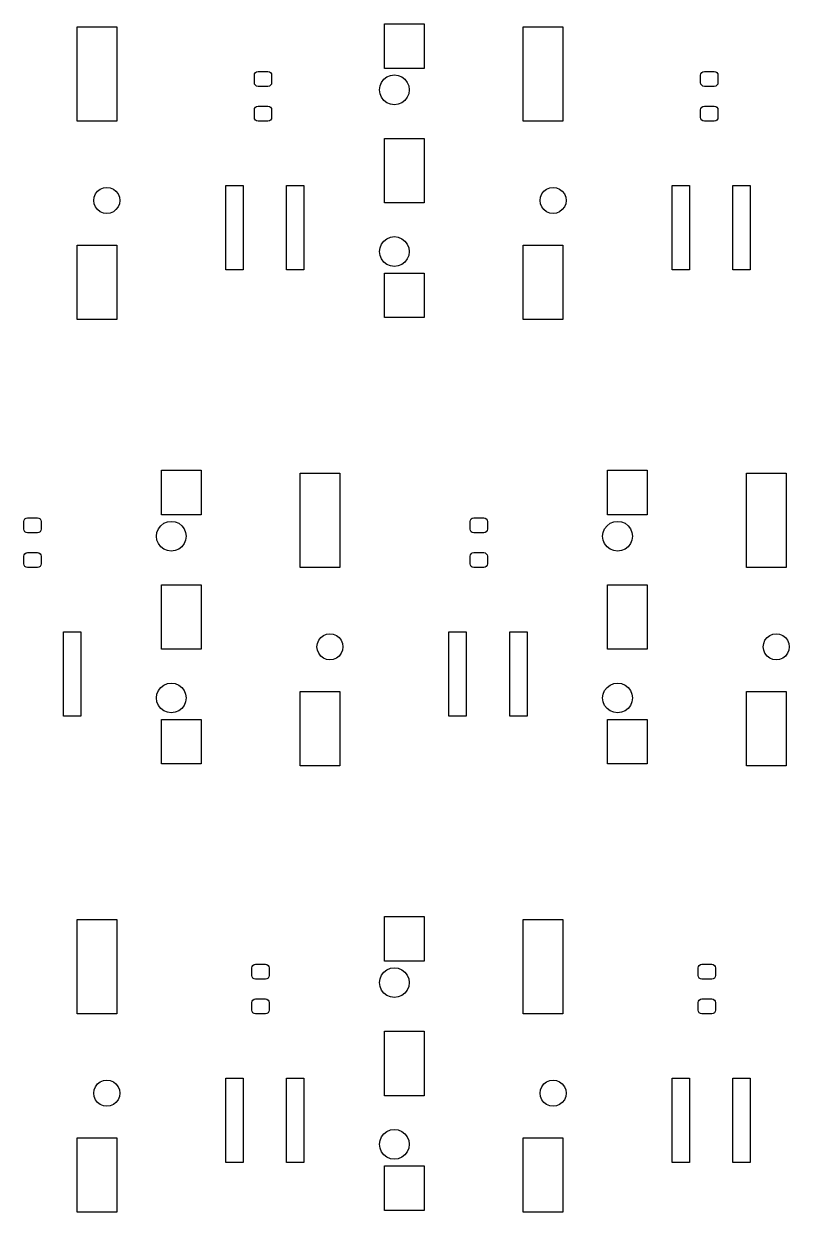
# Model space of a CAD drawing. Extents: x 0.7 to 11, y -6.1 to -1.6.
# Drawn here: x 6.01 to 7.225, y -3.63 to -1.743 of the extents above; entities that cross this region are included whole.
import ezdxf

# ---------------------------------------------------------------- set-up
doc = ezdxf.new("R2010")
doc.units = 0
doc.header["$MEASUREMENT"] = 0
doc.layers.add('BLACK', color=7, linetype='CONTINUOUS')

msp = doc.modelspace()

# ---------------------------------------------------------------- linework, layer by layer
at = {"layer": 'BLACK', "linetype": 'CONTINUOUS'}
for p, q in [((6.0945, -1.8976), (6.0945, -1.748)), ((6.0945, -1.748), (6.1575, -1.748)), ((6.1575, -1.748), (6.1575, -1.8976)), ((6.5827, -1.814), (6.5827, -1.7431)), ((6.5827, -1.7431), (6.6457, -1.7431)), ((6.6457, -1.7431), (6.6457, -1.814)), ((6.8031, -1.8976), (6.8031, -1.748)), ((6.8031, -1.748), (6.8661, -1.748)), ((6.8661, -1.748), (6.8661, -1.8976)), ((6.376, -1.8248), (6.3764, -1.8225)), ((6.376, -1.8366), (6.376, -1.8248)), ((6.3764, -1.8225), (6.3777, -1.8206)), ((6.3777, -1.8206), (6.3796, -1.8193)), ((6.3796, -1.8193), (6.3819, -1.8189)), ((6.3819, -1.8189), (6.3976, -1.8189)), ((6.3976, -1.8189), (6.3999, -1.8193)), ((6.3999, -1.8193), (6.4018, -1.8206)), ((6.4018, -1.8206), (6.4031, -1.8225)), ((6.4031, -1.8225), (6.4035, -1.8248)), ((6.4035, -1.8248), (6.4035, -1.8366)), ((6.5817, -1.8313), (6.5866, -1.8276)), ((6.6457, -1.814), (6.5827, -1.814)), ((6.5866, -1.8276), (6.5923, -1.8252)), ((6.5923, -1.8252), (6.5984, -1.8244)), ((6.5984, -1.8244), (6.6045, -1.8252)), ((6.6045, -1.8252), (6.6102, -1.8276)), ((6.6102, -1.8276), (6.6151, -1.8313)), ((7.0846, -1.8248), (7.0851, -1.8225)), ((7.0846, -1.8366), (7.0846, -1.8248)), ((7.0851, -1.8225), (7.0864, -1.8206)), ((7.0864, -1.8206), (7.0883, -1.8193)), ((7.0883, -1.8193), (7.0906, -1.8189)), ((7.0906, -1.8189), (7.1063, -1.8189)), ((7.1063, -1.8189), (7.1086, -1.8193)), ((7.1086, -1.8193), (7.1105, -1.8206)), ((7.1105, -1.8206), (7.1118, -1.8225)), ((7.1118, -1.8225), (7.1122, -1.8248)), ((7.1122, -1.8248), (7.1122, -1.8366)), ((6.3764, -1.8389), (6.376, -1.8366)), ((6.3777, -1.8408), (6.3764, -1.8389)), ((6.3796, -1.8421), (6.3777, -1.8408)), ((6.3819, -1.8425), (6.3796, -1.8421)), ((6.3976, -1.8425), (6.3819, -1.8425)), ((6.3999, -1.8421), (6.3976, -1.8425)), ((6.4018, -1.8408), (6.3999, -1.8421)), ((6.4031, -1.8389), (6.4018, -1.8408)), ((6.4035, -1.8366), (6.4031, -1.8389)), ((6.5748, -1.848), (6.5756, -1.8419)), ((6.5756, -1.8541), (6.5748, -1.848)), ((6.5756, -1.8419), (6.578, -1.8362)), ((6.578, -1.8362), (6.5817, -1.8313)), ((6.6151, -1.8313), (6.6189, -1.8362)), ((6.6189, -1.8362), (6.6212, -1.8419)), ((6.6212, -1.8419), (6.622, -1.848)), ((6.622, -1.848), (6.6212, -1.8541)), ((7.0851, -1.8389), (7.0846, -1.8366)), ((7.0864, -1.8408), (7.0851, -1.8389)), ((7.0883, -1.8421), (7.0864, -1.8408)), ((7.0906, -1.8425), (7.0883, -1.8421)), ((7.1063, -1.8425), (7.0906, -1.8425)), ((7.1086, -1.8421), (7.1063, -1.8425)), ((7.1105, -1.8408), (7.1086, -1.8421)), ((7.1118, -1.8389), (7.1105, -1.8408)), ((7.1122, -1.8366), (7.1118, -1.8389)), ((6.578, -1.8598), (6.5756, -1.8541)), ((6.5817, -1.8647), (6.578, -1.8598)), ((6.5866, -1.8685), (6.5817, -1.8647)), ((6.6151, -1.8647), (6.6102, -1.8685)), ((6.6189, -1.8598), (6.6151, -1.8647)), ((6.6212, -1.8541), (6.6189, -1.8598)), ((6.376, -1.8799), (6.3764, -1.8777)), ((6.376, -1.8917), (6.376, -1.8799)), ((6.3764, -1.8777), (6.3777, -1.8757)), ((6.3777, -1.8757), (6.3796, -1.8745)), ((6.3796, -1.8745), (6.3819, -1.874)), ((6.3819, -1.874), (6.3976, -1.874)), ((6.3976, -1.874), (6.3999, -1.8745)), ((6.3999, -1.8745), (6.4018, -1.8757)), ((6.4018, -1.8757), (6.4031, -1.8777)), ((6.4031, -1.8777), (6.4035, -1.8799)), ((6.4035, -1.8799), (6.4035, -1.8917)), ((6.5923, -1.8708), (6.5866, -1.8685)), ((6.5984, -1.8717), (6.5923, -1.8708)), ((6.6045, -1.8708), (6.5984, -1.8717)), ((6.6102, -1.8685), (6.6045, -1.8708)), ((7.0846, -1.8799), (7.0851, -1.8777)), ((7.0846, -1.8917), (7.0846, -1.8799)), ((7.0851, -1.8777), (7.0864, -1.8757)), ((7.0864, -1.8757), (7.0883, -1.8745)), ((7.0883, -1.8745), (7.0906, -1.874)), ((7.0906, -1.874), (7.1063, -1.874)), ((7.1063, -1.874), (7.1086, -1.8745)), ((7.1086, -1.8745), (7.1105, -1.8757)), ((7.1105, -1.8757), (7.1118, -1.8777)), ((7.1118, -1.8777), (7.1122, -1.8799)), ((7.1122, -1.8799), (7.1122, -1.8917)), ((6.1575, -1.8976), (6.0945, -1.8976)), ((6.3764, -1.894), (6.376, -1.8917)), ((6.3777, -1.8959), (6.3764, -1.894)), ((6.3796, -1.8972), (6.3777, -1.8959)), ((6.3819, -1.8976), (6.3796, -1.8972)), ((6.3976, -1.8976), (6.3819, -1.8976)), ((6.3999, -1.8972), (6.3976, -1.8976)), ((6.4018, -1.8959), (6.3999, -1.8972)), ((6.4031, -1.894), (6.4018, -1.8959)), ((6.4035, -1.8917), (6.4031, -1.894)), ((6.8661, -1.8976), (6.8031, -1.8976)), ((7.0851, -1.894), (7.0846, -1.8917)), ((7.0864, -1.8959), (7.0851, -1.894)), ((7.0883, -1.8972), (7.0864, -1.8959)), ((7.0906, -1.8976), (7.0883, -1.8972)), ((7.1063, -1.8976), (7.0906, -1.8976)), ((7.1086, -1.8972), (7.1063, -1.8976)), ((7.1105, -1.8959), (7.1086, -1.8972)), ((7.1118, -1.894), (7.1105, -1.8959)), ((7.1122, -1.8917), (7.1118, -1.894)), ((6.5827, -2.0276), (6.5827, -1.9252)), ((6.5827, -1.9252), (6.6457, -1.9252)), ((6.6457, -1.9252), (6.6457, -2.0276)), ((6.3307, -2.1339), (6.3307, -2)), ((6.3307, -2), (6.3583, -2)), ((6.3583, -2), (6.3583, -2.1339)), ((6.4272, -2.1339), (6.4272, -2)), ((6.4272, -2), (6.4547, -2)), ((6.4547, -2), (6.4547, -2.1339)), ((7.0394, -2.1339), (7.0394, -2)), ((7.0394, -2), (7.0669, -2)), ((7.0669, -2), (7.0669, -2.1339)), ((7.1358, -2.1339), (7.1358, -2)), ((7.1358, -2), (7.1634, -2)), ((7.1634, -2), (7.1634, -2.1339)), ((6.1211, -2.0236), (6.1218, -2.0183)), ((6.1218, -2.0183), (6.1238, -2.0133)), ((6.1238, -2.0133), (6.1271, -2.009)), ((6.1271, -2.009), (6.1314, -2.0057)), ((6.1314, -2.0057), (6.1364, -2.0037)), ((6.1364, -2.0037), (6.1417, -2.003)), ((6.1417, -2.003), (6.1471, -2.0037)), ((6.1471, -2.0037), (6.1521, -2.0057)), ((6.1521, -2.0057), (6.1563, -2.009)), ((6.1563, -2.009), (6.1596, -2.0133)), ((6.1596, -2.0133), (6.1617, -2.0183)), ((6.1617, -2.0183), (6.1624, -2.0236)), ((6.8297, -2.0236), (6.8304, -2.0183)), ((6.8304, -2.0183), (6.8325, -2.0133)), ((6.8325, -2.0133), (6.8358, -2.009)), ((6.8358, -2.009), (6.8401, -2.0057)), ((6.8401, -2.0057), (6.845, -2.0037)), ((6.845, -2.0037), (6.8504, -2.003)), ((6.8504, -2.003), (6.8557, -2.0037)), ((6.8557, -2.0037), (6.8607, -2.0057)), ((6.8607, -2.0057), (6.865, -2.009)), ((6.865, -2.009), (6.8683, -2.0133)), ((6.8683, -2.0133), (6.8704, -2.0183)), ((6.8704, -2.0183), (6.8711, -2.0236)), ((6.1218, -2.029), (6.1211, -2.0236)), ((6.1238, -2.034), (6.1218, -2.029)), ((6.1271, -2.0382), (6.1238, -2.034)), ((6.1596, -2.034), (6.1563, -2.0382)), ((6.1617, -2.029), (6.1596, -2.034)), ((6.1624, -2.0236), (6.1617, -2.029)), ((6.6457, -2.0276), (6.5827, -2.0276)), ((6.8304, -2.029), (6.8297, -2.0236)), ((6.8325, -2.034), (6.8304, -2.029)), ((6.8358, -2.0382), (6.8325, -2.034)), ((6.8683, -2.034), (6.865, -2.0382)), ((6.8704, -2.029), (6.8683, -2.034)), ((6.8711, -2.0236), (6.8704, -2.029)), ((6.1314, -2.0415), (6.1271, -2.0382)), ((6.1364, -2.0436), (6.1314, -2.0415)), ((6.1417, -2.0443), (6.1364, -2.0436)), ((6.1471, -2.0436), (6.1417, -2.0443)), ((6.1521, -2.0415), (6.1471, -2.0436)), ((6.1563, -2.0382), (6.1521, -2.0415)), ((6.8401, -2.0415), (6.8358, -2.0382)), ((6.845, -2.0436), (6.8401, -2.0415)), ((6.8504, -2.0443), (6.845, -2.0436)), ((6.8557, -2.0436), (6.8504, -2.0443)), ((6.8607, -2.0415), (6.8557, -2.0436)), ((6.865, -2.0382), (6.8607, -2.0415)), ((6.5756, -2.0986), (6.578, -2.0929)), ((6.578, -2.0929), (6.5817, -2.088)), ((6.5817, -2.088), (6.5866, -2.0843)), ((6.5866, -2.0843), (6.5923, -2.0819)), ((6.5923, -2.0819), (6.5984, -2.0811)), ((6.5984, -2.0811), (6.6045, -2.0819)), ((6.6045, -2.0819), (6.6102, -2.0843)), ((6.6102, -2.0843), (6.6151, -2.088)), ((6.6151, -2.088), (6.6189, -2.0929)), ((6.6189, -2.0929), (6.6212, -2.0986)), ((6.0945, -2.2126), (6.0945, -2.0945)), ((6.0945, -2.0945), (6.1575, -2.0945)), ((6.1575, -2.0945), (6.1575, -2.2126)), ((6.5748, -2.1047), (6.5756, -2.0986)), ((6.5756, -2.1108), (6.5748, -2.1047)), ((6.578, -2.1165), (6.5756, -2.1108)), ((6.6212, -2.1108), (6.6189, -2.1165)), ((6.6212, -2.0986), (6.622, -2.1047)), ((6.622, -2.1047), (6.6212, -2.1108)), ((6.8031, -2.2126), (6.8031, -2.0945)), ((6.8031, -2.0945), (6.8661, -2.0945)), ((6.8661, -2.0945), (6.8661, -2.2126)), ((6.5817, -2.1214), (6.578, -2.1165)), ((6.5866, -2.1252), (6.5817, -2.1214)), ((6.5923, -2.1275), (6.5866, -2.1252)), ((6.5984, -2.1283), (6.5923, -2.1275)), ((6.6045, -2.1275), (6.5984, -2.1283)), ((6.6102, -2.1252), (6.6045, -2.1275)), ((6.6151, -2.1214), (6.6102, -2.1252)), ((6.6189, -2.1165), (6.6151, -2.1214)), ((6.3583, -2.1339), (6.3307, -2.1339)), ((6.4547, -2.1339), (6.4272, -2.1339)), ((6.5827, -2.2096), (6.5827, -2.1388)), ((6.5827, -2.1388), (6.6457, -2.1388)), ((6.6457, -2.1388), (6.6457, -2.2096)), ((7.0669, -2.1339), (7.0394, -2.1339)), ((7.1634, -2.1339), (7.1358, -2.1339)), ((6.1575, -2.2126), (6.0945, -2.2126)), ((6.6457, -2.2096), (6.5827, -2.2096)), ((6.8661, -2.2126), (6.8031, -2.2126)), ((6.2283, -2.5226), (6.2283, -2.4518)), ((6.2283, -2.4518), (6.2913, -2.4518)), ((6.2913, -2.4518), (6.2913, -2.5226)), ((6.937, -2.5226), (6.937, -2.4518)), ((6.937, -2.4518), (7, -2.4518)), ((7, -2.4518), (7, -2.5226)), ((6.4488, -2.6063), (6.4488, -2.4567)), ((6.4488, -2.4567), (6.5118, -2.4567)), ((6.5118, -2.4567), (6.5118, -2.6063)), ((7.1575, -2.6063), (7.1575, -2.4567)), ((7.1575, -2.4567), (7.2205, -2.4567)), ((7.2205, -2.4567), (7.2205, -2.6063)), ((6.0116, -2.5293), (6.0135, -2.528)), ((6.0135, -2.528), (6.0157, -2.5276)), ((6.0157, -2.5276), (6.0315, -2.5276)), ((6.0315, -2.5276), (6.0338, -2.528)), ((6.0338, -2.528), (6.0357, -2.5293)), ((6.2913, -2.5226), (6.2283, -2.5226)), ((6.7202, -2.5293), (6.7221, -2.528)), ((6.7221, -2.528), (6.7244, -2.5276)), ((6.7244, -2.5276), (6.7402, -2.5276)), ((6.7402, -2.5276), (6.7424, -2.528)), ((6.7424, -2.528), (6.7443, -2.5293)), ((7, -2.5226), (6.937, -2.5226)), ((6.0098, -2.5335), (6.0103, -2.5312)), ((6.0098, -2.5453), (6.0098, -2.5335)), ((6.0103, -2.5475), (6.0098, -2.5453)), ((6.0103, -2.5312), (6.0116, -2.5293)), ((6.0357, -2.5293), (6.037, -2.5312)), ((6.037, -2.5312), (6.0374, -2.5335)), ((6.0374, -2.5453), (6.037, -2.5475)), ((6.0374, -2.5335), (6.0374, -2.5453)), ((6.2213, -2.5506), (6.2236, -2.5449)), ((6.2236, -2.5449), (6.2274, -2.54)), ((6.2274, -2.54), (6.2323, -2.5362)), ((6.2323, -2.5362), (6.238, -2.5339)), ((6.238, -2.5339), (6.2441, -2.5331)), ((6.2441, -2.5331), (6.2502, -2.5339)), ((6.2502, -2.5339), (6.2559, -2.5362)), ((6.2559, -2.5362), (6.2608, -2.54)), ((6.2608, -2.54), (6.2646, -2.5449)), ((6.2646, -2.5449), (6.2669, -2.5506)), ((6.7185, -2.5335), (6.719, -2.5312)), ((6.7185, -2.5453), (6.7185, -2.5335)), ((6.719, -2.5475), (6.7185, -2.5453)), ((6.719, -2.5312), (6.7202, -2.5293)), ((6.7443, -2.5293), (6.7456, -2.5312)), ((6.7456, -2.5312), (6.7461, -2.5335)), ((6.7461, -2.5453), (6.7456, -2.5475)), ((6.7461, -2.5335), (6.7461, -2.5453)), ((6.9299, -2.5506), (6.9323, -2.5449)), ((6.9323, -2.5449), (6.9361, -2.54)), ((6.9361, -2.54), (6.9409, -2.5362)), ((6.9409, -2.5362), (6.9466, -2.5339)), ((6.9466, -2.5339), (6.9528, -2.5331)), ((6.9528, -2.5331), (6.9589, -2.5339)), ((6.9589, -2.5339), (6.9646, -2.5362)), ((6.9646, -2.5362), (6.9695, -2.54)), ((6.9695, -2.54), (6.9732, -2.5449)), ((6.9732, -2.5449), (6.9756, -2.5506)), ((6.0116, -2.5495), (6.0103, -2.5475)), ((6.0135, -2.5507), (6.0116, -2.5495)), ((6.0157, -2.5512), (6.0135, -2.5507)), ((6.0315, -2.5512), (6.0157, -2.5512)), ((6.0338, -2.5507), (6.0315, -2.5512)), ((6.0357, -2.5495), (6.0338, -2.5507)), ((6.037, -2.5475), (6.0357, -2.5495)), ((6.2205, -2.5567), (6.2213, -2.5506)), ((6.2213, -2.5628), (6.2205, -2.5567)), ((6.2236, -2.5685), (6.2213, -2.5628)), ((6.2669, -2.5628), (6.2646, -2.5685)), ((6.2669, -2.5506), (6.2677, -2.5567)), ((6.2677, -2.5567), (6.2669, -2.5628)), ((6.7202, -2.5495), (6.719, -2.5475)), ((6.7221, -2.5507), (6.7202, -2.5495)), ((6.7244, -2.5512), (6.7221, -2.5507)), ((6.7402, -2.5512), (6.7244, -2.5512)), ((6.7424, -2.5507), (6.7402, -2.5512)), ((6.7443, -2.5495), (6.7424, -2.5507)), ((6.7456, -2.5475), (6.7443, -2.5495)), ((6.9291, -2.5567), (6.9299, -2.5506)), ((6.9299, -2.5628), (6.9291, -2.5567)), ((6.9323, -2.5685), (6.9299, -2.5628)), ((6.9756, -2.5628), (6.9732, -2.5685)), ((6.9756, -2.5506), (6.9764, -2.5567)), ((6.9764, -2.5567), (6.9756, -2.5628)), ((6.0103, -2.5863), (6.0116, -2.5844)), ((6.0116, -2.5844), (6.0135, -2.5831)), ((6.0135, -2.5831), (6.0157, -2.5827)), ((6.0157, -2.5827), (6.0315, -2.5827)), ((6.0315, -2.5827), (6.0338, -2.5831)), ((6.0338, -2.5831), (6.0357, -2.5844)), ((6.0357, -2.5844), (6.037, -2.5863)), ((6.2274, -2.5734), (6.2236, -2.5685)), ((6.2323, -2.5772), (6.2274, -2.5734)), ((6.238, -2.5795), (6.2323, -2.5772)), ((6.2441, -2.5803), (6.238, -2.5795)), ((6.2502, -2.5795), (6.2441, -2.5803)), ((6.2559, -2.5772), (6.2502, -2.5795)), ((6.2608, -2.5734), (6.2559, -2.5772)), ((6.2646, -2.5685), (6.2608, -2.5734)), ((6.719, -2.5863), (6.7202, -2.5844)), ((6.7202, -2.5844), (6.7221, -2.5831)), ((6.7221, -2.5831), (6.7244, -2.5827)), ((6.7244, -2.5827), (6.7402, -2.5827)), ((6.7402, -2.5827), (6.7424, -2.5831)), ((6.7424, -2.5831), (6.7443, -2.5844)), ((6.7443, -2.5844), (6.7456, -2.5863)), ((6.9361, -2.5734), (6.9323, -2.5685)), ((6.9409, -2.5772), (6.9361, -2.5734)), ((6.9466, -2.5795), (6.9409, -2.5772)), ((6.9528, -2.5803), (6.9466, -2.5795)), ((6.9589, -2.5795), (6.9528, -2.5803)), ((6.9646, -2.5772), (6.9589, -2.5795)), ((6.9695, -2.5734), (6.9646, -2.5772)), ((6.9732, -2.5685), (6.9695, -2.5734)), ((6.0098, -2.5886), (6.0103, -2.5863)), ((6.0098, -2.6004), (6.0098, -2.5886)), ((6.0103, -2.6027), (6.0098, -2.6004)), ((6.0116, -2.6046), (6.0103, -2.6027)), ((6.037, -2.6027), (6.0357, -2.6046)), ((6.037, -2.5863), (6.0374, -2.5886)), ((6.0374, -2.6004), (6.037, -2.6027)), ((6.0374, -2.5886), (6.0374, -2.6004)), ((6.7185, -2.5886), (6.719, -2.5863)), ((6.7185, -2.6004), (6.7185, -2.5886)), ((6.719, -2.6027), (6.7185, -2.6004)), ((6.7202, -2.6046), (6.719, -2.6027)), ((6.7456, -2.6027), (6.7443, -2.6046)), ((6.7456, -2.5863), (6.7461, -2.5886)), ((6.7461, -2.6004), (6.7456, -2.6027)), ((6.7461, -2.5886), (6.7461, -2.6004)), ((6.0135, -2.6058), (6.0116, -2.6046)), ((6.0157, -2.6063), (6.0135, -2.6058)), ((6.0315, -2.6063), (6.0157, -2.6063)), ((6.0338, -2.6058), (6.0315, -2.6063)), ((6.0357, -2.6046), (6.0338, -2.6058)), ((6.5118, -2.6063), (6.4488, -2.6063)), ((6.7221, -2.6058), (6.7202, -2.6046)), ((6.7244, -2.6063), (6.7221, -2.6058)), ((6.7402, -2.6063), (6.7244, -2.6063)), ((6.7424, -2.6058), (6.7402, -2.6063)), ((6.7443, -2.6046), (6.7424, -2.6058)), ((7.2205, -2.6063), (7.1575, -2.6063)), ((6.2283, -2.7362), (6.2283, -2.6339)), ((6.2283, -2.6339), (6.2913, -2.6339)), ((6.2913, -2.6339), (6.2913, -2.7362)), ((6.937, -2.7362), (6.937, -2.6339)), ((6.937, -2.6339), (7, -2.6339)), ((7, -2.6339), (7, -2.7362)), ((6.0728, -2.8425), (6.0728, -2.7087)), ((6.0728, -2.7087), (6.1004, -2.7087)), ((6.1004, -2.7087), (6.1004, -2.8425)), ((6.4814, -2.7177), (6.4857, -2.7144)), ((6.4857, -2.7144), (6.4907, -2.7123)), ((6.4907, -2.7123), (6.4961, -2.7116)), ((6.4961, -2.7116), (6.5014, -2.7123)), ((6.5014, -2.7123), (6.5064, -2.7144)), ((6.5064, -2.7144), (6.5107, -2.7177)), ((6.685, -2.8425), (6.685, -2.7087)), ((6.685, -2.7087), (6.7126, -2.7087)), ((6.7126, -2.7087), (6.7126, -2.8425)), ((6.7815, -2.8425), (6.7815, -2.7087)), ((6.7815, -2.7087), (6.8091, -2.7087)), ((6.8091, -2.7087), (6.8091, -2.8425)), ((7.1901, -2.7177), (7.1944, -2.7144)), ((7.1944, -2.7144), (7.1994, -2.7123)), ((7.1994, -2.7123), (7.2047, -2.7116)), ((7.2047, -2.7116), (7.2101, -2.7123)), ((7.2101, -2.7123), (7.2151, -2.7144)), ((7.2151, -2.7144), (7.2193, -2.7177)), ((6.4754, -2.7323), (6.4761, -2.7269)), ((6.4761, -2.7376), (6.4754, -2.7323)), ((6.4761, -2.7269), (6.4782, -2.7219)), ((6.4782, -2.7219), (6.4814, -2.7177)), ((6.5107, -2.7177), (6.514, -2.7219)), ((6.514, -2.7219), (6.516, -2.7269)), ((6.516, -2.7269), (6.5167, -2.7323)), ((6.5167, -2.7323), (6.516, -2.7376)), ((7.1841, -2.7323), (7.1848, -2.7269)), ((7.1848, -2.7376), (7.1841, -2.7323)), ((7.1848, -2.7269), (7.1868, -2.7219)), ((7.1868, -2.7219), (7.1901, -2.7177)), ((7.2193, -2.7177), (7.2226, -2.7219)), ((7.2226, -2.7219), (7.2247, -2.7269)), ((7.2247, -2.7269), (7.2254, -2.7323)), ((7.2254, -2.7323), (7.2247, -2.7376)), ((6.2913, -2.7362), (6.2283, -2.7362)), ((6.4782, -2.7426), (6.4761, -2.7376)), ((6.4814, -2.7469), (6.4782, -2.7426)), ((6.4857, -2.7502), (6.4814, -2.7469)), ((6.4907, -2.7522), (6.4857, -2.7502)), ((6.4961, -2.753), (6.4907, -2.7522)), ((6.5014, -2.7522), (6.4961, -2.753)), ((6.5064, -2.7502), (6.5014, -2.7522)), ((6.5107, -2.7469), (6.5064, -2.7502)), ((6.514, -2.7426), (6.5107, -2.7469)), ((6.516, -2.7376), (6.514, -2.7426)), ((7, -2.7362), (6.937, -2.7362)), ((7.1868, -2.7426), (7.1848, -2.7376)), ((7.1901, -2.7469), (7.1868, -2.7426)), ((7.1944, -2.7502), (7.1901, -2.7469)), ((7.1994, -2.7522), (7.1944, -2.7502)), ((7.2047, -2.753), (7.1994, -2.7522)), ((7.2101, -2.7522), (7.2047, -2.753)), ((7.2151, -2.7502), (7.2101, -2.7522)), ((7.2193, -2.7469), (7.2151, -2.7502)), ((7.2226, -2.7426), (7.2193, -2.7469)), ((7.2247, -2.7376), (7.2226, -2.7426)), ((6.2323, -2.7929), (6.238, -2.7906)), ((6.238, -2.7906), (6.2441, -2.7898)), ((6.2441, -2.7898), (6.2502, -2.7906)), ((6.2502, -2.7906), (6.2559, -2.7929)), ((6.9409, -2.7929), (6.9466, -2.7906)), ((6.9466, -2.7906), (6.9528, -2.7898)), ((6.9528, -2.7898), (6.9589, -2.7906)), ((6.9589, -2.7906), (6.9646, -2.7929)), ((6.2205, -2.8134), (6.2213, -2.8073)), ((6.2213, -2.8073), (6.2236, -2.8016)), ((6.2236, -2.8016), (6.2274, -2.7967)), ((6.2274, -2.7967), (6.2323, -2.7929)), ((6.2559, -2.7929), (6.2608, -2.7967)), ((6.2608, -2.7967), (6.2646, -2.8016)), ((6.2646, -2.8016), (6.2669, -2.8073)), ((6.2669, -2.8073), (6.2677, -2.8134)), ((6.4488, -2.9213), (6.4488, -2.8031)), ((6.4488, -2.8031), (6.5118, -2.8031)), ((6.5118, -2.8031), (6.5118, -2.9213)), ((6.9291, -2.8134), (6.9299, -2.8073)), ((6.9299, -2.8073), (6.9323, -2.8016)), ((6.9323, -2.8016), (6.9361, -2.7967)), ((6.9361, -2.7967), (6.9409, -2.7929)), ((6.9646, -2.7929), (6.9695, -2.7967)), ((6.9695, -2.7967), (6.9732, -2.8016)), ((6.9732, -2.8016), (6.9756, -2.8073)), ((6.9756, -2.8073), (6.9764, -2.8134)), ((7.1575, -2.9213), (7.1575, -2.8031)), ((7.1575, -2.8031), (7.2205, -2.8031)), ((7.2205, -2.8031), (7.2205, -2.9213)), ((6.2213, -2.8195), (6.2205, -2.8134)), ((6.2236, -2.8252), (6.2213, -2.8195)), ((6.2274, -2.8301), (6.2236, -2.8252)), ((6.2323, -2.8338), (6.2274, -2.8301)), ((6.2608, -2.8301), (6.2559, -2.8338)), ((6.2646, -2.8252), (6.2608, -2.8301)), ((6.2669, -2.8195), (6.2646, -2.8252)), ((6.2677, -2.8134), (6.2669, -2.8195)), ((6.9299, -2.8195), (6.9291, -2.8134)), ((6.9323, -2.8252), (6.9299, -2.8195)), ((6.9361, -2.8301), (6.9323, -2.8252)), ((6.9409, -2.8338), (6.9361, -2.8301)), ((6.9695, -2.8301), (6.9646, -2.8338)), ((6.9732, -2.8252), (6.9695, -2.8301)), ((6.9756, -2.8195), (6.9732, -2.8252)), ((6.9764, -2.8134), (6.9756, -2.8195)), ((6.1004, -2.8425), (6.0728, -2.8425)), ((6.2283, -2.9183), (6.2283, -2.8474)), ((6.2283, -2.8474), (6.2913, -2.8474)), ((6.238, -2.8362), (6.2323, -2.8338)), ((6.2441, -2.837), (6.238, -2.8362)), ((6.2502, -2.8362), (6.2441, -2.837)), ((6.2559, -2.8338), (6.2502, -2.8362)), ((6.2913, -2.8474), (6.2913, -2.9183)), ((6.7126, -2.8425), (6.685, -2.8425)), ((6.8091, -2.8425), (6.7815, -2.8425)), ((6.937, -2.9183), (6.937, -2.8474)), ((6.937, -2.8474), (7, -2.8474)), ((6.9466, -2.8362), (6.9409, -2.8338)), ((6.9528, -2.837), (6.9466, -2.8362)), ((6.9589, -2.8362), (6.9528, -2.837)), ((6.9646, -2.8338), (6.9589, -2.8362)), ((7, -2.8474), (7, -2.9183)), ((6.2913, -2.9183), (6.2283, -2.9183)), ((6.5118, -2.9213), (6.4488, -2.9213)), ((7, -2.9183), (6.937, -2.9183)), ((7.2205, -2.9213), (7.1575, -2.9213)), ((6.0945, -3.315), (6.0945, -3.1654)), ((6.0945, -3.1654), (6.1575, -3.1654)), ((6.1575, -3.1654), (6.1575, -3.315)), ((6.5827, -3.2313), (6.5827, -3.1604)), ((6.5827, -3.1604), (6.6457, -3.1604)), ((6.6457, -3.1604), (6.6457, -3.2313)), ((6.8031, -3.315), (6.8031, -3.1654)), ((6.8031, -3.1654), (6.8661, -3.1654)), ((6.8661, -3.1654), (6.8661, -3.315)), ((6.372, -3.2421), (6.3725, -3.2399)), ((6.372, -3.2539), (6.372, -3.2421)), ((6.3725, -3.2399), (6.3738, -3.238)), ((6.3738, -3.238), (6.3757, -3.2367)), ((6.3757, -3.2367), (6.378, -3.2362)), ((6.378, -3.2362), (6.3937, -3.2362)), ((6.3937, -3.2362), (6.396, -3.2367)), ((6.396, -3.2367), (6.3979, -3.238)), ((6.3979, -3.238), (6.3992, -3.2399)), ((6.3992, -3.2399), (6.3996, -3.2421)), ((6.3996, -3.2421), (6.3996, -3.2539)), ((6.5817, -3.2487), (6.5866, -3.2449)), ((6.6457, -3.2313), (6.5827, -3.2313)), ((6.5866, -3.2449), (6.5923, -3.2425)), ((6.5923, -3.2425), (6.5984, -3.2417)), ((6.5984, -3.2417), (6.6045, -3.2425)), ((6.6045, -3.2425), (6.6102, -3.2449)), ((6.6102, -3.2449), (6.6151, -3.2487)), ((7.0807, -3.2421), (7.0812, -3.2399)), ((7.0807, -3.2539), (7.0807, -3.2421)), ((7.0812, -3.2399), (7.0824, -3.238)), ((7.0824, -3.238), (7.0844, -3.2367)), ((7.0844, -3.2367), (7.0866, -3.2362)), ((7.0866, -3.2362), (7.1024, -3.2362)), ((7.1024, -3.2362), (7.1046, -3.2367)), ((7.1046, -3.2367), (7.1065, -3.238)), ((7.1065, -3.238), (7.1078, -3.2399)), ((7.1078, -3.2399), (7.1083, -3.2421)), ((7.1083, -3.2421), (7.1083, -3.2539)), ((6.3725, -3.2562), (6.372, -3.2539)), ((6.3738, -3.2581), (6.3725, -3.2562)), ((6.3757, -3.2594), (6.3738, -3.2581)), ((6.378, -3.2598), (6.3757, -3.2594)), ((6.3937, -3.2598), (6.378, -3.2598)), ((6.396, -3.2594), (6.3937, -3.2598)), ((6.3979, -3.2581), (6.396, -3.2594)), ((6.3992, -3.2562), (6.3979, -3.2581)), ((6.3996, -3.2539), (6.3992, -3.2562)), ((6.5748, -3.2654), (6.5756, -3.2592)), ((6.5756, -3.2592), (6.578, -3.2535)), ((6.578, -3.2535), (6.5817, -3.2487)), ((6.6151, -3.2487), (6.6189, -3.2535)), ((6.6189, -3.2535), (6.6212, -3.2592)), ((6.6212, -3.2592), (6.622, -3.2654)), ((7.0812, -3.2562), (7.0807, -3.2539)), ((7.0824, -3.2581), (7.0812, -3.2562)), ((7.0844, -3.2594), (7.0824, -3.2581)), ((7.0866, -3.2598), (7.0844, -3.2594)), ((7.1024, -3.2598), (7.0866, -3.2598)), ((7.1046, -3.2594), (7.1024, -3.2598)), ((7.1065, -3.2581), (7.1046, -3.2594)), ((7.1078, -3.2562), (7.1065, -3.2581)), ((7.1083, -3.2539), (7.1078, -3.2562)), ((6.5756, -3.2715), (6.5748, -3.2654)), ((6.578, -3.2772), (6.5756, -3.2715)), ((6.5817, -3.2821), (6.578, -3.2772)), ((6.5866, -3.2858), (6.5817, -3.2821)), ((6.6151, -3.2821), (6.6102, -3.2858)), ((6.6189, -3.2772), (6.6151, -3.2821)), ((6.6212, -3.2715), (6.6189, -3.2772)), ((6.622, -3.2654), (6.6212, -3.2715)), ((6.372, -3.2972), (6.3725, -3.295)), ((6.372, -3.3091), (6.372, -3.2972)), ((6.3725, -3.295), (6.3738, -3.2931)), ((6.3738, -3.2931), (6.3757, -3.2918)), ((6.3757, -3.2918), (6.378, -3.2913)), ((6.378, -3.2913), (6.3937, -3.2913)), ((6.3937, -3.2913), (6.396, -3.2918)), ((6.396, -3.2918), (6.3979, -3.2931)), ((6.3979, -3.2931), (6.3992, -3.295)), ((6.3992, -3.295), (6.3996, -3.2972)), ((6.3996, -3.2972), (6.3996, -3.3091)), ((6.5923, -3.2882), (6.5866, -3.2858)), ((6.5984, -3.289), (6.5923, -3.2882)), ((6.6045, -3.2882), (6.5984, -3.289)), ((6.6102, -3.2858), (6.6045, -3.2882)), ((7.0807, -3.2972), (7.0812, -3.295)), ((7.0807, -3.3091), (7.0807, -3.2972)), ((7.0812, -3.295), (7.0824, -3.2931)), ((7.0824, -3.2931), (7.0844, -3.2918)), ((7.0844, -3.2918), (7.0866, -3.2913)), ((7.0866, -3.2913), (7.1024, -3.2913)), ((7.1024, -3.2913), (7.1046, -3.2918)), ((7.1046, -3.2918), (7.1065, -3.2931)), ((7.1065, -3.2931), (7.1078, -3.295)), ((7.1078, -3.295), (7.1083, -3.2972)), ((7.1083, -3.2972), (7.1083, -3.3091)), ((6.1575, -3.315), (6.0945, -3.315)), ((6.3725, -3.3113), (6.372, -3.3091)), ((6.3738, -3.3132), (6.3725, -3.3113)), ((6.3757, -3.3145), (6.3738, -3.3132)), ((6.378, -3.315), (6.3757, -3.3145)), ((6.3937, -3.315), (6.378, -3.315)), ((6.396, -3.3145), (6.3937, -3.315)), ((6.3979, -3.3132), (6.396, -3.3145)), ((6.3992, -3.3113), (6.3979, -3.3132)), ((6.3996, -3.3091), (6.3992, -3.3113)), ((6.8661, -3.315), (6.8031, -3.315)), ((7.0812, -3.3113), (7.0807, -3.3091)), ((7.0824, -3.3132), (7.0812, -3.3113)), ((7.0844, -3.3145), (7.0824, -3.3132)), ((7.0866, -3.315), (7.0844, -3.3145)), ((7.1024, -3.315), (7.0866, -3.315)), ((7.1046, -3.3145), (7.1024, -3.315)), ((7.1065, -3.3132), (7.1046, -3.3145)), ((7.1078, -3.3113), (7.1065, -3.3132)), ((7.1083, -3.3091), (7.1078, -3.3113)), ((6.5827, -3.4449), (6.5827, -3.3425)), ((6.5827, -3.3425), (6.6457, -3.3425)), ((6.6457, -3.3425), (6.6457, -3.4449)), ((6.1218, -3.4356), (6.1238, -3.4306)), ((6.1238, -3.4306), (6.1271, -3.4263)), ((6.1271, -3.4263), (6.1314, -3.423)), ((6.1314, -3.423), (6.1364, -3.421)), ((6.1364, -3.421), (6.1417, -3.4203)), ((6.1417, -3.4203), (6.1471, -3.421)), ((6.1471, -3.421), (6.1521, -3.423)), ((6.1521, -3.423), (6.1563, -3.4263)), ((6.1563, -3.4263), (6.1596, -3.4306)), ((6.1596, -3.4306), (6.1617, -3.4356)), ((6.3307, -3.5512), (6.3307, -3.4173)), ((6.3307, -3.4173), (6.3583, -3.4173)), ((6.3583, -3.4173), (6.3583, -3.5512)), ((6.4272, -3.5512), (6.4272, -3.4173)), ((6.4272, -3.4173), (6.4547, -3.4173)), ((6.4547, -3.4173), (6.4547, -3.5512)), ((6.8304, -3.4356), (6.8325, -3.4306)), ((6.8325, -3.4306), (6.8358, -3.4263)), ((6.8358, -3.4263), (6.8401, -3.423)), ((6.8401, -3.423), (6.845, -3.421)), ((6.845, -3.421), (6.8504, -3.4203)), ((6.8504, -3.4203), (6.8557, -3.421)), ((6.8557, -3.421), (6.8607, -3.423)), ((6.8607, -3.423), (6.865, -3.4263)), ((6.865, -3.4263), (6.8683, -3.4306)), ((6.8683, -3.4306), (6.8704, -3.4356)), ((7.0394, -3.5512), (7.0394, -3.4173)), ((7.0394, -3.4173), (7.0669, -3.4173)), ((7.0669, -3.4173), (7.0669, -3.5512)), ((7.1358, -3.5512), (7.1358, -3.4173)), ((7.1358, -3.4173), (7.1634, -3.4173)), ((7.1634, -3.4173), (7.1634, -3.5512)), ((6.1211, -3.4409), (6.1218, -3.4356)), ((6.1218, -3.4463), (6.1211, -3.4409)), ((6.1238, -3.4513), (6.1218, -3.4463)), ((6.1271, -3.4556), (6.1238, -3.4513)), ((6.1596, -3.4513), (6.1563, -3.4556)), ((6.1617, -3.4463), (6.1596, -3.4513)), ((6.1617, -3.4356), (6.1624, -3.4409)), ((6.1624, -3.4409), (6.1617, -3.4463)), ((6.6457, -3.4449), (6.5827, -3.4449)), ((6.8297, -3.4409), (6.8304, -3.4356)), ((6.8304, -3.4463), (6.8297, -3.4409)), ((6.8325, -3.4513), (6.8304, -3.4463)), ((6.8358, -3.4556), (6.8325, -3.4513)), ((6.8683, -3.4513), (6.865, -3.4556)), ((6.8704, -3.4463), (6.8683, -3.4513)), ((6.8704, -3.4356), (6.8711, -3.4409)), ((6.8711, -3.4409), (6.8704, -3.4463)), ((6.1314, -3.4588), (6.1271, -3.4556)), ((6.1364, -3.4609), (6.1314, -3.4588)), ((6.1417, -3.4616), (6.1364, -3.4609)), ((6.1471, -3.4609), (6.1417, -3.4616)), ((6.1521, -3.4588), (6.1471, -3.4609)), ((6.1563, -3.4556), (6.1521, -3.4588)), ((6.8401, -3.4588), (6.8358, -3.4556)), ((6.845, -3.4609), (6.8401, -3.4588)), ((6.8504, -3.4616), (6.845, -3.4609)), ((6.8557, -3.4609), (6.8504, -3.4616)), ((6.8607, -3.4588), (6.8557, -3.4609)), ((6.865, -3.4556), (6.8607, -3.4588)), ((6.578, -3.5102), (6.5817, -3.5053)), ((6.5817, -3.5053), (6.5866, -3.5016)), ((6.5866, -3.5016), (6.5923, -3.4992)), ((6.5923, -3.4992), (6.5984, -3.4984)), ((6.5984, -3.4984), (6.6045, -3.4992)), ((6.6045, -3.4992), (6.6102, -3.5016)), ((6.6102, -3.5016), (6.6151, -3.5053)), ((6.6151, -3.5053), (6.6189, -3.5102)), ((6.0945, -3.6299), (6.0945, -3.5118)), ((6.0945, -3.5118), (6.1575, -3.5118)), ((6.1575, -3.5118), (6.1575, -3.6299)), ((6.5748, -3.522), (6.5756, -3.5159)), ((6.5756, -3.5282), (6.5748, -3.522)), ((6.5756, -3.5159), (6.578, -3.5102)), ((6.578, -3.5339), (6.5756, -3.5282)), ((6.6189, -3.5102), (6.6212, -3.5159)), ((6.6212, -3.5282), (6.6189, -3.5339)), ((6.6212, -3.5159), (6.622, -3.522)), ((6.622, -3.522), (6.6212, -3.5282)), ((6.8031, -3.6299), (6.8031, -3.5118)), ((6.8031, -3.5118), (6.8661, -3.5118)), ((6.8661, -3.5118), (6.8661, -3.6299)), ((6.5817, -3.5388), (6.578, -3.5339)), ((6.5866, -3.5425), (6.5817, -3.5388)), ((6.5923, -3.5449), (6.5866, -3.5425)), ((6.5984, -3.5457), (6.5923, -3.5449)), ((6.6045, -3.5449), (6.5984, -3.5457)), ((6.6102, -3.5425), (6.6045, -3.5449)), ((6.6151, -3.5388), (6.6102, -3.5425)), ((6.6189, -3.5339), (6.6151, -3.5388)), ((6.3583, -3.5512), (6.3307, -3.5512)), ((6.4547, -3.5512), (6.4272, -3.5512)), ((6.5827, -3.627), (6.5827, -3.5561)), ((6.5827, -3.5561), (6.6457, -3.5561)), ((6.6457, -3.5561), (6.6457, -3.627)), ((7.0669, -3.5512), (7.0394, -3.5512)), ((7.1634, -3.5512), (7.1358, -3.5512)), ((6.1575, -3.6299), (6.0945, -3.6299)), ((6.6457, -3.627), (6.5827, -3.627)), ((6.8661, -3.6299), (6.8031, -3.6299))]:
    msp.add_line(p, q, dxfattribs=at)

doc.saveas('drawing.dxf')
